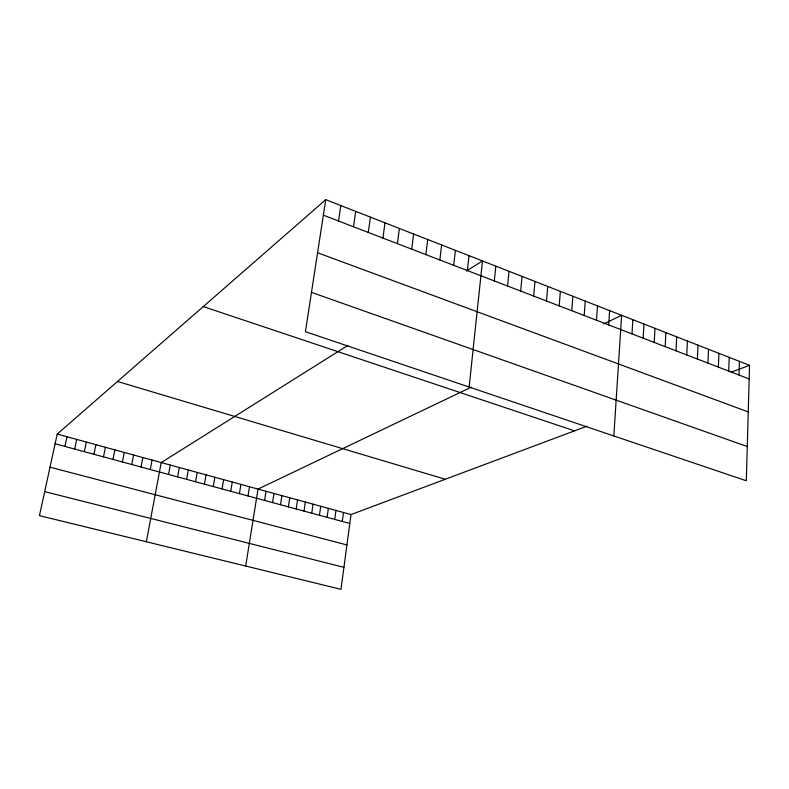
<?xml version="1.0" encoding="UTF-8"?>
<svg xmlns="http://www.w3.org/2000/svg" width="789" height="789" viewBox="0 0 789 789"><rect width="100%" height="100%" fill="white"/><g stroke="black" fill="none" stroke-linecap="round" stroke-linejoin="round"><path stroke-width="1.18" d="M749.55 365.317L746.325 480.767L305.432 331.676L325.749 199.676L749.55 365.317L731.186 372.191M739.007 375.041L739.431 361.362M728.75 371.096L729.214 357.368M718.394 367.112L718.907 353.344M707.95 363.098L708.492 349.271M697.407 359.034L697.999 345.168M686.755 354.942L687.397 341.026M676.015 350.809L676.696 336.844M665.166 346.637L665.886 332.623M654.209 342.426L654.988 328.362M643.153 338.175L643.982 324.052M631.989 333.875L632.867 319.713M613.832 435.962L621.643 315.324L603.772 323.865M608.664 324.91L609.641 310.639M596.484 320.226L597.52 305.895M584.185 315.492L585.27 301.112M571.749 310.708L572.893 296.269M559.184 305.876L560.377 291.378M546.481 300.994L547.744 286.437M533.65 296.053L534.972 281.446M520.681 291.062L522.062 276.406M507.574 286.022L509.013 271.308M494.318 280.923L495.827 266.149M469.139 387.034L482.493 260.942L466.368 271.061M467.384 270.568L469.021 255.675M453.695 265.301L455.401 250.35M439.848 259.976L441.623 244.965M425.853 254.591L427.707 239.521M411.71 249.156L413.623 234.017M397.4 243.643L399.392 228.455M586.838 426.247L351.006 514.556L340.976 589.324L39.45 515.641L57.222 434.078L325.749 199.676M342.288 521.45L343.501 512.505M382.921 238.081L384.993 222.833M334.714 519.399L335.956 510.434M327.1 517.337L328.362 508.363M368.285 232.449L370.435 217.143M319.446 515.266L320.728 506.262M311.744 513.185L313.055 504.161M353.482 226.759L355.711 211.383M304.002 511.094L305.333 502.051M296.21 508.984L297.561 499.92M338.511 220.999L340.809 205.564M288.37 506.863L289.75 497.78M280.489 504.733L281.89 495.62M272.56 502.593L273.98 493.46M264.581 500.433L266.031 491.281M245.695 566.048L258.023 489.091L471.319 387.162M248.012 495.956L249.502 486.754M239.402 493.628L240.931 484.407M230.743 491.281L232.291 482.04M222.034 488.924L223.612 479.663M213.267 486.557L214.864 477.266M204.44 484.17L206.067 474.85M195.554 481.773L197.211 472.424M186.618 479.347L188.305 469.988M177.624 476.921L179.33 467.532M168.56 474.465L170.306 465.056M146.35 541.767L161.222 462.571L347.919 345.404M150.275 469.524L152.07 460.066M141.034 467.029L142.868 457.541M131.743 464.514L133.607 454.997M122.384 461.979L124.277 452.442M112.965 459.435L114.888 449.878M103.477 456.87L105.44 447.284M93.93 454.286L95.923 444.68M84.324 451.693L86.346 442.057M74.649 449.069L76.701 439.414M64.915 446.436L66.996 436.751M44.687 491.616L343.925 567.34M50.003 467.187L346.933 544.952M55.102 443.783L349.803 523.482M57.222 434.078L351.006 514.556M117.472 381.481L445.282 479.258M203.266 306.586L574.54 430.853M311.477 292.364L747.282 446.535M317.572 252.766L748.248 411.917M323.362 215.17L749.165 378.947"/></g></svg>
